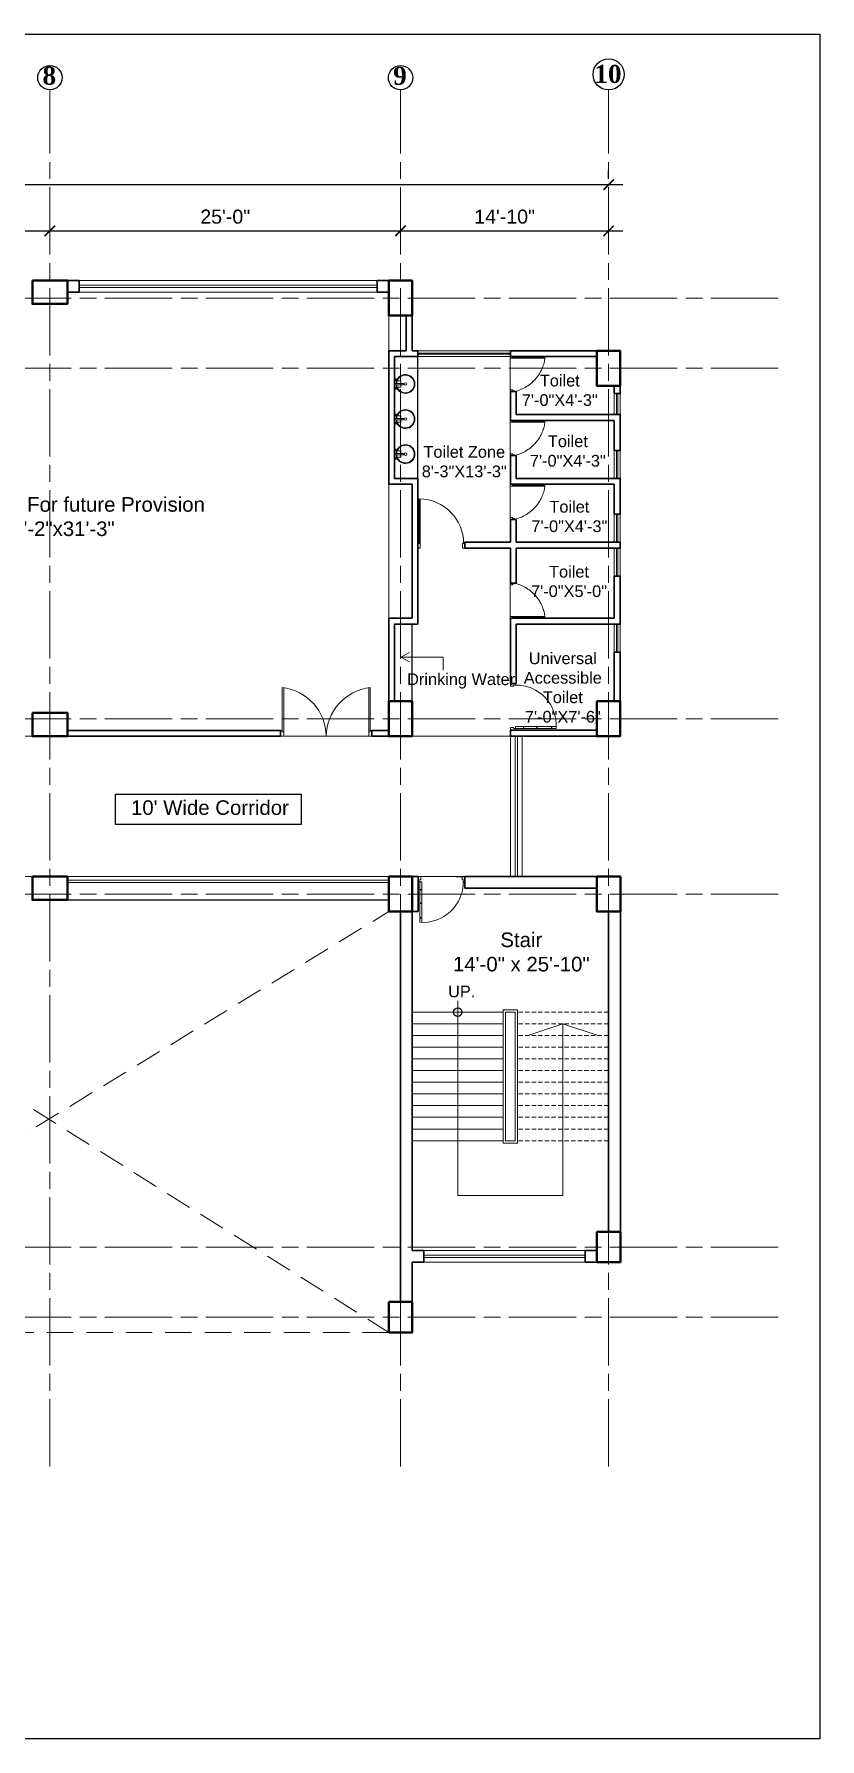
# Model space of a CAD drawing. Header units: inches. Extents: x -12 to 20935469, y -1604 to 24729220.
# Drawn here: x 20857528 to 20858200, y 24707850 to 24709308 of the extents above; entities that cross this region are included whole.
import ezdxf

# ---------------------------------------------------------------- set-up
doc = ezdxf.new("R2010")
doc.units = ezdxf.units.IN
doc.header["$LTSCALE"] = 0.03
doc.header["$MEASUREMENT"] = 0
doc.header["$PDMODE"] = 32
doc.header["$PDSIZE"] = 15
doc.linetypes.add('ACAD_ISO08W100', pattern=[36, 24, -3, 6, -3])
doc.linetypes.add('DASHED2', pattern=[0.375, 0.25, -0.125])
for name, color, linetype, lineweight in [('column', 1, 'Continuous', 40), ('Dim Line', 252, 'Continuous', 13), ('Door', 7, 'Continuous', 18), ('Dot', 253, 'Continuous', 0), ('Gas', 21, 'Continuous', 5), ('Glass Line', 252, 'Continuous', 9), ('Grid Line', 252, 'Continuous', 18), ('Hatch', 253, 'Continuous', 15), ('Main Wall', 7, 'Continuous', 30), ('RAIL', 23, 'Continuous', 13), ('STAIR', 46, 'Continuous', 15), ('TOILET FIXTURE', 142, 'Continuous', 5), ('wind.', 150, 'Continuous', 20)]:
    doc.layers.add(name, color=color, linetype=linetype, lineweight=lineweight)
doc.layers.add('TEXT', color=7, linetype='Continuous')
doc.styles.add('2', font='swisscl.ttf')
doc.styles.add('RomanS', font='arial.ttf', dxfattribs={"height": 12})
doc.styles.get("Standard").update_dxf_attribs({"font": 'timesbd.ttf'})
doc.dimstyles.new('Aec_Arch_I', dxfattribs={"dimscale": 96, "dimtxt": 12, "dimasz": 0.09375, "dimexe": 0.125, "dimexo": 0.125, "dimgap": 0.0625, "dimtad": 1, "dimdec": 0, "dimzin": 3, "dimdsep": 46, "dimlunit": 4, "dimtxsty": 'RomanS', "dimblk1": 'ARCHTICK', "dimblk2": 'ARCHTICK', "dimsah": 1, "dimcen": 0.09375, "dimdle": 0.125, "dimadec": 0, "dimazin": 0, "dimtfac": 0.75, "dimtdec": 0, "dimtmove": 2, "dimatfit": 3, "dimldrblk": 'ARCHTICK', "dimfxl": 1, "dimfrac": 1, "dimtolj": 1, "dimtzin": 0, "dimarcsym": 0})

# ---------------------------------------------------------------- blocks, each defined once
blk = doc.blocks.new('_ArchTick')
at = {"color": 0, "linetype": 'ByBlock', "lineweight": 35, "const_width": 0.15}
blk.add_lwpolyline([(-0.5, -0.5), (0.5, 0.5)], dxfattribs=at)
blk = doc.blocks.new('*D23')
at = {"layer": 'Defpoints', "color": 0, "transparency": 16777216}
for p in [(20832166.8, 24724578.2), (20832473.8, 24724578.2), (20832473.8, 24724578.2)]:
    blk.add_point(p, dxfattribs=at)
at = {"layer": 'Dim Line', "color": 0, "lineweight": -2, "transparency": 16777216}
for p, q in [((20832154.8, 24724578.2), (20832485.8, 24724578.2)), ((20832166.8, 24724566.2), (20832166.8, 24724566.2)), ((20832473.8, 24724566.2), (20832473.8, 24724566.2))]:
    blk.add_line(p, q, dxfattribs=at)
at = {"layer": 'Dim Line', "color": 0, "lineweight": -2, "transparency": 16777216, "xscale": 9, "yscale": 9, "zscale": 9, "rotation": 180}
blk.add_blockref('_ArchTick', (20832166.8, 24724578.2), dxfattribs=at)
at = {"layer": 'Dim Line', "color": 0, "lineweight": -2, "transparency": 16777216, "xscale": 9, "yscale": 9, "zscale": 9}
blk.add_blockref('_ArchTick', (20832473.8, 24724578.2), dxfattribs=at)
at = {"layer": 'Dim Line', "color": 0, "transparency": 16777216, "insert": (20832320.3, 24724590.3), "char_height": 12, "attachment_point": 5, "style": 'RomanS'}
blk.add_mtext('\\A1;25\'-7"', dxfattribs=at)
blk = doc.blocks.new('*D10')
at = {"layer": 'Defpoints', "color": 0, "transparency": 16777216}
for p in [(20832473.8, 24724578.2), (20832773.8, 24724578.2), (20832773.8, 24724578.2)]:
    blk.add_point(p, dxfattribs=at)
at = {"layer": 'Dim Line', "color": 0, "lineweight": -2, "transparency": 16777216}
blk.add_line((20832461.8, 24724578.2), (20832785.8, 24724578.2), dxfattribs=at)
at = {"layer": 'Dim Line', "color": 0, "lineweight": -2, "transparency": 16777216, "xscale": 9, "yscale": 9, "zscale": 9, "rotation": 180}
blk.add_blockref('_ArchTick', (20832473.8, 24724578.2), dxfattribs=at)
at = {"layer": 'Dim Line', "color": 0, "lineweight": -2, "transparency": 16777216, "xscale": 9, "yscale": 9, "zscale": 9}
blk.add_blockref('_ArchTick', (20832773.8, 24724578.2), dxfattribs=at)
at = {"layer": 'Dim Line', "color": 0, "transparency": 16777216, "insert": (20832623.8, 24724590.3), "char_height": 12, "attachment_point": 5, "style": 'RomanS'}
blk.add_mtext('\\A1;25\'-0"', dxfattribs=at)
blk = doc.blocks.new('*D11')
at = {"layer": 'Defpoints', "color": 0, "transparency": 16777216}
for p in [(20832773.8, 24724578.2), (20832951.8, 24724578.2), (20832951.8, 24724578.2)]:
    blk.add_point(p, dxfattribs=at)
at = {"layer": 'Dim Line', "color": 0, "lineweight": -2, "transparency": 16777216}
for p, q in [((20832761.8, 24724578.2), (20832963.8, 24724578.2)), ((20832951.8, 24724566.2), (20832951.8, 24724566.2))]:
    blk.add_line(p, q, dxfattribs=at)
at = {"layer": 'Dim Line', "color": 0, "lineweight": -2, "transparency": 16777216, "xscale": 9, "yscale": 9, "zscale": 9, "rotation": 180}
blk.add_blockref('_ArchTick', (20832773.8, 24724578.2), dxfattribs=at)
at = {"layer": 'Dim Line', "color": 0, "lineweight": -2, "transparency": 16777216, "xscale": 9, "yscale": 9, "zscale": 9}
blk.add_blockref('_ArchTick', (20832951.8, 24724578.2), dxfattribs=at)
at = {"layer": 'Dim Line', "color": 0, "transparency": 16777216, "insert": (20832862.8, 24724590.3), "char_height": 12, "attachment_point": 5, "style": 'RomanS'}
blk.add_mtext('\\A1;14\'-10"', dxfattribs=at)
blk = doc.blocks.new('*D13')
at = {"layer": 'Defpoints', "color": 0, "transparency": 16777216}
for p in [(20830948.3, 24724610.7), (20832951.8, 24724617.8), (20832951.8, 24724610.7)]:
    blk.add_point(p, dxfattribs=at)
at = {"layer": 'Dim Line', "color": 0, "lineweight": -2, "transparency": 16777216}
for p, q in [((20830948.3, 24724622.7), (20830948.3, 24724629.8)), ((20832951.8, 24724622.7), (20832951.8, 24724629.8)), ((20830936.3, 24724617.8), (20832963.8, 24724617.8))]:
    blk.add_line(p, q, dxfattribs=at)
at = {"layer": 'Dim Line', "color": 0, "lineweight": -2, "transparency": 16777216, "xscale": 9, "yscale": 9, "zscale": 9, "rotation": 180}
blk.add_blockref('_ArchTick', (20830948.3, 24724617.8), dxfattribs=at)
at = {"layer": 'Dim Line', "color": 0, "lineweight": -2, "transparency": 16777216, "xscale": 9, "yscale": 9, "zscale": 9}
blk.add_blockref('_ArchTick', (20832951.8, 24724617.8), dxfattribs=at)
at = {"layer": 'Dim Line', "color": 0, "transparency": 16777216, "insert": (20831950, 24724629.9), "char_height": 12, "attachment_point": 5, "style": 'RomanS'}
blk.add_mtext('\\A1;166\'-11"', dxfattribs=at)
blk = doc.blocks.new('Door_45')
at = {"layer": 'Door'}
for p, q in [((1.5, 5), (1.5, 44)), ((1.5, 40), (2.2, 40)), ((2.2, 40), (2.2, 39.5)), ((2.2, 39.5), (2.7, 39.5)), ((2.7, 39.5), (2.7, 40)), ((2.7, 40), (3.5, 40)), ((3.5, 44), (3.5, 5)), ((1.5, 25.8), (2.2, 25.8)), ((2.2, 25.8), (2.2, 25.3)), ((2.2, 25.3), (2.7, 25.3)), ((2.7, 25.8), (3.5, 25.8)), ((2.7, 25.3), (2.7, 25.8)), ((0, 0), (0, 5)), ((0, 5), (1.5, 5)), ((1.5, 12.6), (2.2, 12.6)), ((3.5, 5), (1.5, 5)), ((1.5, 5), (1.5, 3)), ((1.5, 3), (2.5, 3)), ((2.2, 12.6), (2.2, 13.1)), ((2.2, 13.1), (2.7, 13.1)), ((2.5, 3), (2.5, 0)), ((2.7, 13.1), (2.7, 12.6)), ((2.7, 12.6), (3.5, 12.6)), ((42.5, 3), (42.5, 0)), ((43.5, 3), (42.5, 3)), ((45, 5), (43.5, 5)), ((43.5, 5), (43.5, 3)), ((45, 0), (45, 5)), ((2.5, 0), (0, 0)), ((42.5, 0), (45, 0))]:
    blk.add_line(p, q, dxfattribs=at)
blk.add_arc((4.7, 5.3), 38.8, 359.6233, 94.6685, dxfattribs=at)
blk = doc.blocks.new('sssss-flat-876')
at = {"layer": 'Door', "linetype": 'Continuous', "ltscale": 3}
blk.add_line((3666.5, 84027.2), (3666.5, 84055.7), dxfattribs=at)
at = {"layer": 'Door', "linetype": 'Continuous', "ltscale": 3, "extrusion": (-7.21527e-09, -3.35624e-18, 1), "elevation": 0}
for points in [[(3666.5, 84057.2), (3666.5, 84055.7), (3668.4, 84055.7), (3668.4, 84056.5), (3670.2, 84056.5), (3670.2, 84057.2)], [(3668.4, 84055.7), (3696.2, 84055.7), (3696.2, 84056.5), (3668.4, 84056.5)]]:
    blk.add_lwpolyline(points, close=True, dxfattribs=at)
at = {"layer": 'Door', "linetype": 'Continuous', "ltscale": 3, "flags": 128}
blk.add_lwpolyline([(3670.2, 84027.2, 0.04096), (3675.5, 84028.9, 0.082496), (3684.9, 84034.8, 0.052187), (3689.7, 84040, 0.043988), (3692.9, 84045, 0.036571), (3694.8, 84049.6, 0.034751), (3695.9, 84054.2, 0.011435), (3696.2, 84055.7)], format="xyb", dxfattribs=at)
at = {"layer": 'Door', "linetype": 'Continuous', "ltscale": 3}
blk.add_lwpolyline([(3666.5, 84027.2), (3666.5, 84028.7), (3668.4, 84028.7), (3668.4, 84027.9), (3670.2, 84027.9), (3670.2, 84027.2)], close=True, dxfattribs=at)
blk = doc.blocks.new('7-flat-72')
at = {"layer": 'Glass Line', "color": 8, "ltscale": 20}
for p, q in [((-64478.7, 376960.5), (-64480.3, 376960.5)), ((-64480.3, 376959.5), (-64480.3, 376960.5)), ((-64480.3, 376959.5), (-64480.3, 376960.5)), ((-64478.7, 376959.5), (-64480.3, 376959.5)), ((-64480.3, 376959.1), (-64480.3, 376959.4)), ((-64478.7, 376959.4), (-64480.3, 376959.4)), ((-64478.7, 376959.1), (-64480.3, 376959.1)), ((-64480.2, 376959.4), (-64480.2, 376959.5)), ((-64480.1, 376959.5), (-64480.1, 376960.5)), ((-64479.9, 376959.5), (-64479.9, 376960.5)), ((-64479.5, 376959.5), (-64479.5, 376960.5)), ((-64479.1, 376959.5), (-64479.1, 376960.5)), ((-64478.9, 376959.5), (-64478.9, 376960.5)), ((-64478.9, 376959.4), (-64478.9, 376959.5)), ((-64478.8, 376959.5), (-64478.8, 376960.5)), ((-64478.7, 376959.5), (-64478.7, 376960.5)), ((-64478.7, 376959.1), (-64478.7, 376959.4)), ((-64475.1, 376959.4), (-64476.9, 376959.4)), ((-64476.9, 376959.1), (-64476.9, 376959.4)), ((-64475.1, 376959.1), (-64476.9, 376959.1)), ((-64476.6, 376959.4), (-64476.6, 376966.6)), ((-64475.5, 376966.6), (-64476.6, 376966.6)), ((-64475.5, 376959.4), (-64475.5, 376966.6)), ((-64475.1, 376959.1), (-64475.1, 376959.4)), ((-64473.3, 376960.5), (-64471.7, 376960.5)), ((-64473.3, 376959.5), (-64473.3, 376960.5)), ((-64473.3, 376959.5), (-64473.3, 376960.5)), ((-64473.3, 376959.5), (-64471.7, 376959.5)), ((-64473.3, 376959.1), (-64473.3, 376959.4)), ((-64473.3, 376959.4), (-64471.7, 376959.4)), ((-64473.3, 376959.1), (-64471.7, 376959.1)), ((-64473.1, 376959.5), (-64473.1, 376960.5)), ((-64473.1, 376959.4), (-64473.1, 376959.5)), ((-64472.9, 376959.5), (-64472.9, 376960.5)), ((-64472.5, 376959.5), (-64472.5, 376960.5)), ((-64472.1, 376959.5), (-64472.1, 376960.5)), ((-64471.9, 376959.5), (-64471.9, 376960.5)), ((-64471.9, 376959.4), (-64471.9, 376959.5)), ((-64471.8, 376959.5), (-64471.8, 376960.5)), ((-64471.7, 376959.5), (-64471.7, 376960.5)), ((-64471.7, 376959.1), (-64471.7, 376959.4))]:
    blk.add_line(p, q, dxfattribs=at)
blk.add_circle((-64476, 376968.4, 0), 1.08, dxfattribs=at)
for radius, start, end in [(8.1, 273.8334, 266.1883), (7.55, 274.115, 265.9068)]:
    blk.add_arc((-64476, 376968.4, 0), radius, start, end, dxfattribs=at)
blk = doc.blocks.new('SFSFSFS-flat-72')
at = {"layer": 'TOILET FIXTURE', "ltscale": 0.2}
blk.add_lwpolyline([(-3918.5, -3608.1), (-3918.5, -3602.7), (-3923.9, -3602.7), (-3923.9, -3608.1)], close=True, dxfattribs=at)
at = {"layer": 'TOILET FIXTURE', "ltscale": 20}
blk.add_blockref('7-flat-72', (60554.8, -380567.2), dxfattribs=at)
blk = doc.blocks.new('$D40')
at = {"layer": 'Door'}
for p, q in [((1, 4), (1, 42)), ((2, 0), (2, 42)), ((1, 5), (0, 5)), ((2, 0), (0, 0)), ((2, 4), (1, 4)), ((39, 4), (38, 4)), ((38, 4), (38, 0)), ((40, 0), (38, 0)), ((40, 5), (39, 5)), ((39, 5), (39, 4))]:
    blk.add_line(p, q, dxfattribs=at)
blk.add_arc((1, 4), 38, 0, 90, dxfattribs=at)
blk = doc.blocks.new('fff')
at = {"layer": 'Grid Line', "color": 252, "linetype": 'ACAD_ISO08W100', "lineweight": 9, "ltscale": 80, "true_color": 0x939598}
for p, q in [((20832473.8, 24723521.1), (20832473.8, 24724698.8)), ((20832773.8, 24723521.1), (20832773.8, 24724698.8)), ((20832951.8, 24723521.1), (20832951.8, 24724698.8)), ((20833096.9, 24724520.6), (20830726.1, 24724520.6)), ((20833096.9, 24724460.6), (20830726.1, 24724460.6)), ((20833096.9, 24724160.7), (20830726.1, 24724160.7)), ((20833096.9, 24724010.7), (20830726.1, 24724010.7)), ((20833096.9, 24723708.7), (20830726.1, 24723708.7)), ((20833096.9, 24723648.8), (20830726.1, 24723648.8))]:
    blk.add_line(p, q, dxfattribs=at)
at = {"layer": 'Dim Line'}
for base, p1, p2, picture, middle in [((20832951.7523, 24724617.8128), (20830948.3088, 24724610.7482), (20832951.7523, 24724610.7482), '*D13', (20831950.0306, 24724629.9397)), ((20832473.8, 24724578.2), (20832166.8, 24724578.2), (20832473.8, 24724578.2), '*D23', (20832320.3, 24724590.3)), ((20832773.8, 24724578.2), (20832473.8, 24724578.2), (20832773.8, 24724578.2), '*D10', (20832623.8, 24724590.3)), ((20832951.8, 24724578.2), (20832773.8, 24724578.2), (20832951.8, 24724578.2), '*D11', (20832862.8, 24724590.3))]:
    dim = blk.add_linear_dim(base=base, p1=p1, p2=p2, dimstyle='Aec_Arch_I', dxfattribs=at)
    dim.commit()
    dim.dimension.update_dxf_attribs({"geometry": picture, "text_midpoint": middle})

msp = doc.modelspace()

# ---------------------------------------------------------------- linework, layer by layer
for p, q in [((20858029.3, 24709037.4), (20858029.3, 24709037.4)), ((20857856.4, 24708928.1), (20857856.4, 24709032.4)), ((20857851.4, 24708737.5), (20857851.4, 24708803.5)), ((20857940.4, 24708712.7), (20857935.4, 24708712.7)), ((20857889.3, 24708587.5), (20857991.5, 24708587.5)), ((20857556.5, 24708567.5), (20857831.5, 24708567.5))]:
    msp.add_line(p, q)
msp.add_lwpolyline([(20857756.5, 24708632), (20857597.5, 24708632), (20857597.5, 24708658.1), (20857756.5, 24708658.1)], close=True)
msp.add_circle((20857890.4, 24708471.5), 3.61)
at = {"layer": 'column', "lineweight": 40, "ltscale": 20}
for points in [[(20857526.5, 24709097.4), (20857526.5, 24709077.4), (20857556.5, 24709077.4), (20857556.5, 24709097.4)], [(20857831.4, 24709097.4), (20857851.4, 24709097.4), (20857851.4, 24709067.4), (20857831.4, 24709067.4)], [(20858009.3, 24709037.4), (20858029.3, 24709037.4), (20858029.3, 24709007.4), (20858009.3, 24709007.4)], [(20857526.5, 24708727.5), (20857526.5, 24708707.5), (20857556.5, 24708707.5), (20857556.5, 24708727.5)], [(20857831.4, 24708737.5), (20857851.4, 24708737.5), (20857851.4, 24708707.5), (20857831.4, 24708707.5)], [(20858009.3, 24708737.5), (20858029.3, 24708737.5), (20858029.3, 24708707.5), (20858009.3, 24708707.5)], [(20857526.5, 24708587.5), (20857526.5, 24708567.5), (20857556.5, 24708567.5), (20857556.5, 24708587.5)], [(20857851.5, 24708587.5), (20857831.5, 24708587.5), (20857831.5, 24708557.5), (20857851.5, 24708557.5)], [(20858029.5, 24708587.5), (20858009.5, 24708587.5), (20858009.5, 24708557.5), (20858029.5, 24708557.5)], [(20858009.5, 24708283.5), (20858029.5, 24708283.5), (20858029.5, 24708257.5), (20858009.5, 24708257.5)], [(20857831.5, 24708223.5), (20857851.5, 24708223.5), (20857851.5, 24708197.5), (20857831.5, 24708197.5)]]:
    msp.add_lwpolyline(points, close=True, dxfattribs=at)
at = {"layer": 'Defpoints'}
msp.add_lwpolyline([(20855761.4, 24709308.2), (20858200.2, 24709308.2), (20858200.2, 24707849.7), (20855761.4, 24707849.7)], close=True, dxfattribs=at)
at = {"layer": 'Door'}
for p, q in [((20857740.2, 24708711.2), (20857740.2, 24708749.1)), ((20857741.5, 24708707.5), (20857741.5, 24708749.1)), ((20857814.3, 24708707.5), (20857814.3, 24708749.1)), ((20857815.6, 24708711.2), (20857815.6, 24708749.1)), ((20857740.2, 24708712.5), (20857738.9, 24708712.5)), ((20857741.5, 24708707.5), (20857738.9, 24708707.5)), ((20857741.5, 24708711.2), (20857740.2, 24708711.2)), ((20857814.3, 24708711.2), (20857815.6, 24708711.2)), ((20857814.3, 24708707.5), (20857816.9, 24708707.5)), ((20857815.6, 24708712.5), (20857816.9, 24708712.5))]:
    msp.add_line(p, q, dxfattribs=at)
for centre, start, end in [((20857735.6, 24708707.1), 0.5906, 83.7783), ((20857820.2, 24708707.1), 96.2217, 179.4094)]:
    msp.add_arc(centre, 42.3, start, end, dxfattribs=at)
at = {"layer": 'Dot', "color": 0, "linetype": 'DASHED2', "lineweight": 20, "ltscale": 3000}
for p, q in [((20857241.6, 24708567.5), (20857831.5, 24708197.5)), ((20857241.6, 24708197.5), (20857831.5, 24708557.5)), ((20857831.5, 24708197.5), (20857241.6, 24708197.5))]:
    msp.add_line(p, q, dxfattribs=at)
at = {"layer": 'Gas', "color": 0, "lineweight": 5}
for points in [[(20857929.4, 24708473.5), (20857941.4, 24708473.5), (20857941.4, 24708359.5), (20857929.4, 24708359.5)], [(20857931.4, 24708471.5), (20857939.4, 24708471.5), (20857939.4, 24708361.5), (20857931.4, 24708361.5)]]:
    msp.add_lwpolyline(points, close=True, dxfattribs=at)
at = {"layer": 'Hatch', "lineweight": 5}
for p, q in [((20857831.4, 24709037.4), (20857831.4, 24709067.3)), ((20857831.4, 24708808.5), (20857831.4, 24708923.1))]:
    msp.add_line(p, q, dxfattribs=at)
at = {"layer": 'Main Wall', "lineweight": 30}
for p, q in [((20857821.4, 24709097.4), (20857831.4, 24709097.4)), ((20857821.4, 24709087.4), (20857821.4, 24709097.4)), ((20857831.4, 24709087.4), (20857821.4, 24709087.4)), ((20857846.4, 24709037.4), (20857846.4, 24709067.4)), ((20857851.4, 24709037.4), (20857851.4, 24709067.4)), ((20857831.4, 24708923.1), (20857831.4, 24709037.4)), ((20857846.4, 24709037.4), (20857831.4, 24709037.4)), ((20857856.4, 24709037.4), (20857851.4, 24709037.4)), ((20857856.4, 24709032.4), (20857856.4, 24709037.4)), ((20858009.3, 24709037.4), (20857935.4, 24709037.4)), ((20857935.4, 24709032.4), (20857935.4, 24709037.4)), ((20857836.4, 24708928.1), (20857836.4, 24709032.4)), ((20857856.4, 24709032.4), (20857836.4, 24709032.4)), ((20858009.3, 24709032.4), (20857935.4, 24709032.4)), ((20858029.3, 24709000.7), (20858029.3, 24709007.4)), ((20857940.4, 24709002.4), (20857935.4, 24709002.4)), ((20857940.4, 24709002.4), (20857940.4, 24708982.7)), ((20857935.4, 24708977.7), (20858024.3, 24708977.7)), ((20857940.4, 24708982.7), (20858029.3, 24708982.7)), ((20858029.3, 24708952.1), (20858029.3, 24708982.7)), ((20857935.4, 24708947.7), (20857940.4, 24708947.7)), ((20857940.4, 24708947.7), (20857940.4, 24708928.1)), ((20857851.4, 24708923.1), (20857831.4, 24708923.1)), ((20857856.4, 24708928.1), (20857836.4, 24708928.1)), ((20857851.4, 24708808.5), (20857851.4, 24708923.1)), ((20857856.4, 24708873.5), (20857856.4, 24708928.1)), ((20857935.4, 24708923.1), (20858024.3, 24708923.1)), ((20857940.4, 24708928.1), (20858029.3, 24708928.1)), ((20858024.3, 24708923.1), (20858024.3, 24708897.5)), ((20858029.3, 24708897.5), (20858029.3, 24708928.1)), ((20857935.4, 24708893.1), (20857940.4, 24708893.1)), ((20858029.3, 24708897.5), (20858024.3, 24708897.5)), ((20857856.4, 24708803.5), (20857856.4, 24708873.5)), ((20857896.4, 24708868.5), (20857896.4, 24708873.5)), ((20858029.3, 24708873.5), (20857940.4, 24708873.5)), ((20858029.3, 24708868.5), (20858029.3, 24708873.5)), ((20857896.4, 24708868.5), (20857935.4, 24708868.5)), ((20857935.4, 24708838.5), (20857935.4, 24708868.5)), ((20857940.4, 24708868.5), (20858029.3, 24708868.5)), ((20857940.4, 24708838.5), (20857940.4, 24708868.5)), ((20858024.3, 24708844.5), (20858029.3, 24708844.5)), ((20858024.3, 24708844.5), (20858024.3, 24708808.5)), ((20858029.3, 24708803.5), (20858029.3, 24708844.5)), ((20857935.4, 24708838.5), (20857940.4, 24708838.5)), ((20857831.4, 24708737.5), (20857831.4, 24708808.5)), ((20857851.4, 24708808.5), (20857831.4, 24708808.5)), ((20857836.4, 24708737.5), (20857836.4, 24708803.5)), ((20857856.4, 24708803.5), (20857836.4, 24708803.5)), ((20857935.4, 24708752.7), (20857935.4, 24708808.5)), ((20857935.4, 24708808.5), (20858024.3, 24708808.5)), ((20857940.4, 24708752.7), (20857940.4, 24708803.5)), ((20857940.4, 24708803.5), (20858029.3, 24708803.5)), ((20858024.3, 24708779.5), (20858024.3, 24708737.5)), ((20858024.3, 24708779.5), (20858029.3, 24708779.5)), ((20858029.3, 24708737.5), (20858029.3, 24708779.5)), ((20857935.4, 24708752.7), (20857940.4, 24708752.7)), ((20857935.4, 24708712.7), (20858009.3, 24708712.7)), ((20857935.4, 24708712.7), (20857935.4, 24708707.6)), ((20857738.9, 24708712.5), (20857556.5, 24708712.5)), ((20857738.9, 24708707.5), (20857556.5, 24708707.5)), ((20857738.9, 24708707.5), (20857738.9, 24708712.5)), ((20857831.4, 24708712.5), (20857816.9, 24708712.5)), ((20857816.9, 24708707.5), (20857816.9, 24708712.5)), ((20857831.5, 24708707.5), (20857816.9, 24708707.5)), ((20857935.4, 24708707.6), (20858009.3, 24708707.6)), ((20857841.5, 24708587.5), (20857851.5, 24708587.5)), ((20857856.5, 24708587.5), (20857851.5, 24708587.5)), ((20857856.5, 24708557.5), (20857856.5, 24708587.5)), ((20857896.5, 24708587.5), (20858009.5, 24708587.5)), ((20857896.5, 24708587.5), (20857896.5, 24708577.5)), ((20857896.5, 24708577.5), (20858009.5, 24708577.5)), ((20857841.5, 24708223.5), (20857841.5, 24708557.5)), ((20857851.5, 24708267.6), (20857851.5, 24708557.5)), ((20857851.5, 24708557.5), (20857856.5, 24708557.5)), ((20858019.5, 24708557.5), (20858019.5, 24708283.5)), ((20858029.5, 24708557.5), (20858029.5, 24708283.5)), ((20857861.5, 24708267.6), (20857861.5, 24708257.6)), ((20857851.5, 24708223.5), (20857851.5, 24708257.6))]:
    msp.add_line(p, q, dxfattribs=at)
for points in [[(20857556.4, 24709097.4), (20857566.4, 24709097.4), (20857566.4, 24709087.4), (20857556.4, 24709087.4)], [(20858024.3, 24709007.4), (20858024.3, 24709000.7)], [(20857935.4, 24709002.4), (20857935.4, 24708977.7)], [(20858024.3, 24709000.7), (20858029.3, 24709000.7)], [(20858024.3, 24708977.7), (20858024.3, 24708952.1)], [(20857935.4, 24708947.7), (20857935.4, 24708923.1)], [(20858024.3, 24708952.1), (20858029.3, 24708952.1)], [(20857935.4, 24708893.1), (20857935.4, 24708873.5)], [(20857940.4, 24708893.1), (20857940.4, 24708873.5)], [(20857935.4, 24708873.5), (20857896.4, 24708873.5)], [(20857851.5, 24708267.6), (20857861.5, 24708267.6)], [(20858009.4, 24708257.6), (20857999.4, 24708257.6), (20857999.4, 24708267.6), (20858009.4, 24708267.6)], [(20857861.5, 24708257.6), (20857851.5, 24708257.6)]]:
    msp.add_lwpolyline(points, dxfattribs=at)
at = {"layer": 'RAIL', "lineweight": 9}
for p, q in [((20857890.4, 24708481.2), (20857890.4, 24708314.5)), ((20857851.4, 24708451.5), (20857929.4, 24708451.5)), ((20857950.4, 24708451.5), (20857980.4, 24708461.5)), ((20857980.4, 24708314.5), (20857980.4, 24708461.5)), ((20857980.4, 24708461.5), (20858010.4, 24708451.5)), ((20857890.4, 24708314.5), (20857980.4, 24708314.5))]:
    msp.add_line(p, q, dxfattribs=at)
at = {"layer": 'STAIR', "color": 253, "lineweight": 5}
for p, q in [((20857841.8, 24708775.2), (20857849.1, 24708779.2)), ((20857841.8, 24708775.2), (20857878, 24708775.2)), ((20857841.8, 24708775.2), (20857849.1, 24708771.2)), ((20857878, 24708775.2), (20857878, 24708764))]:
    msp.add_line(p, q, dxfattribs=at)
at = {"layer": 'STAIR', "color": 32, "lineweight": 5}
for p, q in [((20857929.4, 24708471.5), (20857851.4, 24708471.5)), ((20857929.4, 24708461.5), (20857851.4, 24708461.5)), ((20857911.4, 24708451.5), (20857851.4, 24708451.5)), ((20857929.4, 24708441.5), (20857851.4, 24708441.5)), ((20857929.4, 24708431.5), (20857851.4, 24708431.5)), ((20857929.4, 24708421.5), (20857851.4, 24708421.5)), ((20857929.4, 24708411.5), (20857851.4, 24708411.5)), ((20857929.4, 24708401.5), (20857851.4, 24708401.5)), ((20857929.4, 24708391.5), (20857851.4, 24708391.5)), ((20857929.4, 24708381.5), (20857851.4, 24708381.5)), ((20857929.4, 24708371.5), (20857851.4, 24708371.5)), ((20857929.4, 24708361.5), (20857851.4, 24708361.5))]:
    msp.add_line(p, q, dxfattribs=at)
at = {"layer": 'STAIR', "color": 32, "linetype": 'DASHED2', "lineweight": 5, "ltscale": 500}
for p, q in [((20858019.3, 24708471.5), (20857941.4, 24708471.5)), ((20858019.3, 24708461.5), (20857941.4, 24708461.5)), ((20858019.3, 24708451.5), (20857941.4, 24708451.5)), ((20858019.3, 24708441.5), (20857941.4, 24708441.5)), ((20858019.3, 24708431.5), (20857941.4, 24708431.5)), ((20858019.3, 24708421.5), (20857941.4, 24708421.5)), ((20858019.3, 24708411.5), (20857941.4, 24708411.5)), ((20858019.3, 24708401.5), (20857941.4, 24708401.5)), ((20858019.3, 24708391.5), (20857941.4, 24708391.5)), ((20858019.3, 24708381.5), (20857941.4, 24708381.5)), ((20858019.3, 24708371.5), (20857941.4, 24708371.5)), ((20858019.3, 24708361.5), (20857941.4, 24708361.5))]:
    msp.add_line(p, q, dxfattribs=at)
at = {"layer": 'TEXT'}
for centre, radius in [((20858019.5, 24709273.8), 13.3), ((20857541.5, 24709271), 10.4), ((20857841.5, 24709270.9), 10.4)]:
    msp.add_circle(centre, radius, dxfattribs=at)
at = {"layer": 'wind.', "lineweight": 5}
for p, q in [((20857566.4, 24709097.4), (20857821.4, 24709097.4)), ((20857566.4, 24709093.4), (20857821.4, 24709093.5)), ((20857566.4, 24709091.4), (20857821.4, 24709091.5)), ((20857566.4, 24709087.4), (20857821.4, 24709087.4)), ((20857935.4, 24709037.4), (20857856.4, 24709037.4)), ((20857935.4, 24709035.4), (20857856.4, 24709035.4)), ((20857935.4, 24709034.4), (20857856.4, 24709034.4)), ((20857935.4, 24709032.4), (20857856.4, 24709032.4)), ((20858024.3, 24708982.7), (20858024.3, 24709000.7)), ((20858026.3, 24708982.7), (20858026.3, 24709000.7)), ((20858027.3, 24708982.7), (20858027.3, 24709000.7)), ((20858029.3, 24708982.7), (20858029.3, 24709000.7)), ((20858024.3, 24708928.1), (20858024.3, 24708952.1)), ((20858026.3, 24708928.1), (20858026.3, 24708952.1)), ((20858027.3, 24708928.1), (20858027.3, 24708952.1)), ((20858029.3, 24708928.1), (20858029.3, 24708952.1)), ((20858024.3, 24708873.5), (20858024.3, 24708897.5)), ((20858026.3, 24708873.5), (20858026.3, 24708897.5)), ((20858027.3, 24708873.5), (20858027.3, 24708897.5)), ((20858029.3, 24708873.5), (20858029.3, 24708897.5)), ((20858024.3, 24708844.5), (20858024.3, 24708868.5)), ((20858026.3, 24708844.5), (20858026.3, 24708868.5)), ((20858027.3, 24708844.5), (20858027.3, 24708868.5)), ((20858029.3, 24708844.5), (20858029.3, 24708868.5)), ((20858024.3, 24708779.5), (20858024.3, 24708803.5)), ((20858026.3, 24708779.5), (20858026.3, 24708803.5)), ((20858027.3, 24708779.5), (20858027.3, 24708803.5)), ((20858029.3, 24708779.5), (20858029.3, 24708803.5)), ((20857935.5, 24708587.5), (20857935.5, 24708707.6)), ((20857939.5, 24708587.5), (20857939.5, 24708707.6)), ((20857941.5, 24708587.5), (20857941.5, 24708707.6)), ((20857945.5, 24708587.5), (20857945.5, 24708707.6)), ((20857556.5, 24708584.5), (20857831.5, 24708584.5)), ((20857556.5, 24708582.5), (20857831.5, 24708582.5)), ((20857999.4, 24708267.6), (20857861.5, 24708267.6)), ((20857999.4, 24708263.6), (20857861.5, 24708263.6)), ((20857999.4, 24708261.6), (20857861.5, 24708261.6)), ((20857999.4, 24708257.6), (20857861.5, 24708257.6))]:
    msp.add_line(p, q, dxfattribs=at)
msp.add_lwpolyline([(20856100, 24708587.5), (20856100, 24708707.8), (20856921.8, 24708707.5), (20856921.8, 24709022.4), (20857101.5, 24709022.5), (20857101.5, 24708707.5), (20857935.4, 24708707.5), (20857935.4, 24708587.5), (20857224.6, 24708587.5), (20857224.6, 24708446.3), (20856921.8, 24708446.3), (20856921.8, 24708587.5)], close=True, dxfattribs=at)

# ---------------------------------------------------------------- block references
msp.add_blockref('fff', (25067.7, -15438.3))
at = {"layer": 'Door', "ltscale": 20}
for p in [(20854268.8, 24624975.2), (20854268.8, 24624920.5), (20854268.8, 24624865.9)]:
    msp.add_blockref('sssss-flat-876', p, dxfattribs=at)
at = {"layer": 'Door'}
msp.add_blockref('$D40', (20857856.4, 24708868.5), dxfattribs=at)
at = {"layer": 'Door', "ltscale": 20, "xscale": -1, "rotation": 180}
msp.add_blockref('sssss-flat-876', (20854268.8, 24792865.7), dxfattribs=at)
at = {"layer": 'Door', "color": 250, "ltscale": 20, "xscale": -0.8888888888759539, "yscale": 0.8888888888759539, "zscale": 0.8888888888759539}
for p, rotation in [((20857935.4, 24708712.7), 270), ((20857856.5, 24708587.5), 180)]:
    msp.add_blockref('Door_45', p, dxfattribs=dict(at, rotation=rotation))
at = {"layer": 'TOILET FIXTURE', "ltscale": 20, "xscale": -1, "rotation": 270}
for p in [(20861444.5, 24712930.1), (20861444.5, 24712900.1), (20861444.5, 24712870.1)]:
    msp.add_blockref('SFSFSFS-flat-72', p, dxfattribs=at)

# ---------------------------------------------------------------- texts
at = {"layer": 'TEXT', "char_height": 15.44, "width": 227.458, "attachment_point": 8, "rotation": 0}
for s, insert in [('\\A1;10', (20858018.9, 24709266.2)), ('\\A1;8', (20857541, 24709264.7)), ('\\A1;9', (20857841, 24709264.6))]:
    msp.add_mtext(s, dxfattribs=dict(at, insert=insert))
at = {"layer": 'TEXT', "color": 30, "lineweight": 5, "ltscale": 20, "attachment_point": 2, "style": '2'}
for s, width, gutter_width, insert, char_height in [('{\\fArial|b0|i0|c0|p34;\\C0;Toilet \\P7\'-0"X4\'-3"}', 104.76, 0.5, (20857977.7, 24709016.8), 10), ('{\\fArial|b0|i0|c0|p34;\\C0;Toilet \\P7\'-0"X4\'-3"}', 104.76, 0.5, (20857984.6, 24708964.9), 10), ('{\\fArial|b0|i0|c0|p34;\\C0;Toilet Zone\\P8\'-3"X13\'-3"}', 104.76, 0.5, (20857896, 24708955.8), 10), ('\\pxsm1;{\\fArial|b0|i0|c0|p34;\\C0;Class Room For future Provision\\P49\'-2"x31\'-3"}', 289.483, 0.5, (20857548.2, 24708912.1), 12.476), ('{\\fArial|b0|i0|c0|p34;\\C0;Toilet \\P7\'-0"X4\'-3"}', 104.76, 0.5, (20857985.9, 24708908.9), 10), ('{\\fArial|b0|i0|c0|p34;\\C0;Toilet \\P7\'-0"X5\'-0"}', 104.76, 0.5, (20857985.6, 24708853.3), 10), ('{\\fArial|b0|i0|c0|p34;\\C0;Universal Accessible Toilet\\P7\'-0"X7\'-6"}', 88.036, 0.35, (20857980.3, 24708779.2), 10), ('\\pxsm1;{\\fArial|b0|i0|c0|p34;\\C0;Drinking Water }', 88.563, 0.282, (20857893.3, 24708761.3), 10), ("\\pxsm1,qc;{\\fArial|b0|i0|c0|p34;\\C0;10' Wide Corridor}", 227.89, 0.75, (20857678.4, 24708652.7), 12.476), ('\\pxsm1;{\\fArial|b0|i0|c0|p34;\\C0;Stair\\P14\'-0" x 25\'-10"  }', 114.807, 0.282, (20857944.8, 24708539.6), 12.476), ('{\\fArial|b0|i0|c0|p34;\\C0;UP.}', 104.76, 0.5, (20857893.8, 24708494.2), 10)]:
    msp.add_mtext_dynamic_manual_height_columns(s, width=width, gutter_width=gutter_width, heights=[0], dxfattribs=dict(at, insert=insert, char_height=char_height))

doc.saveas('drawing.dxf')
